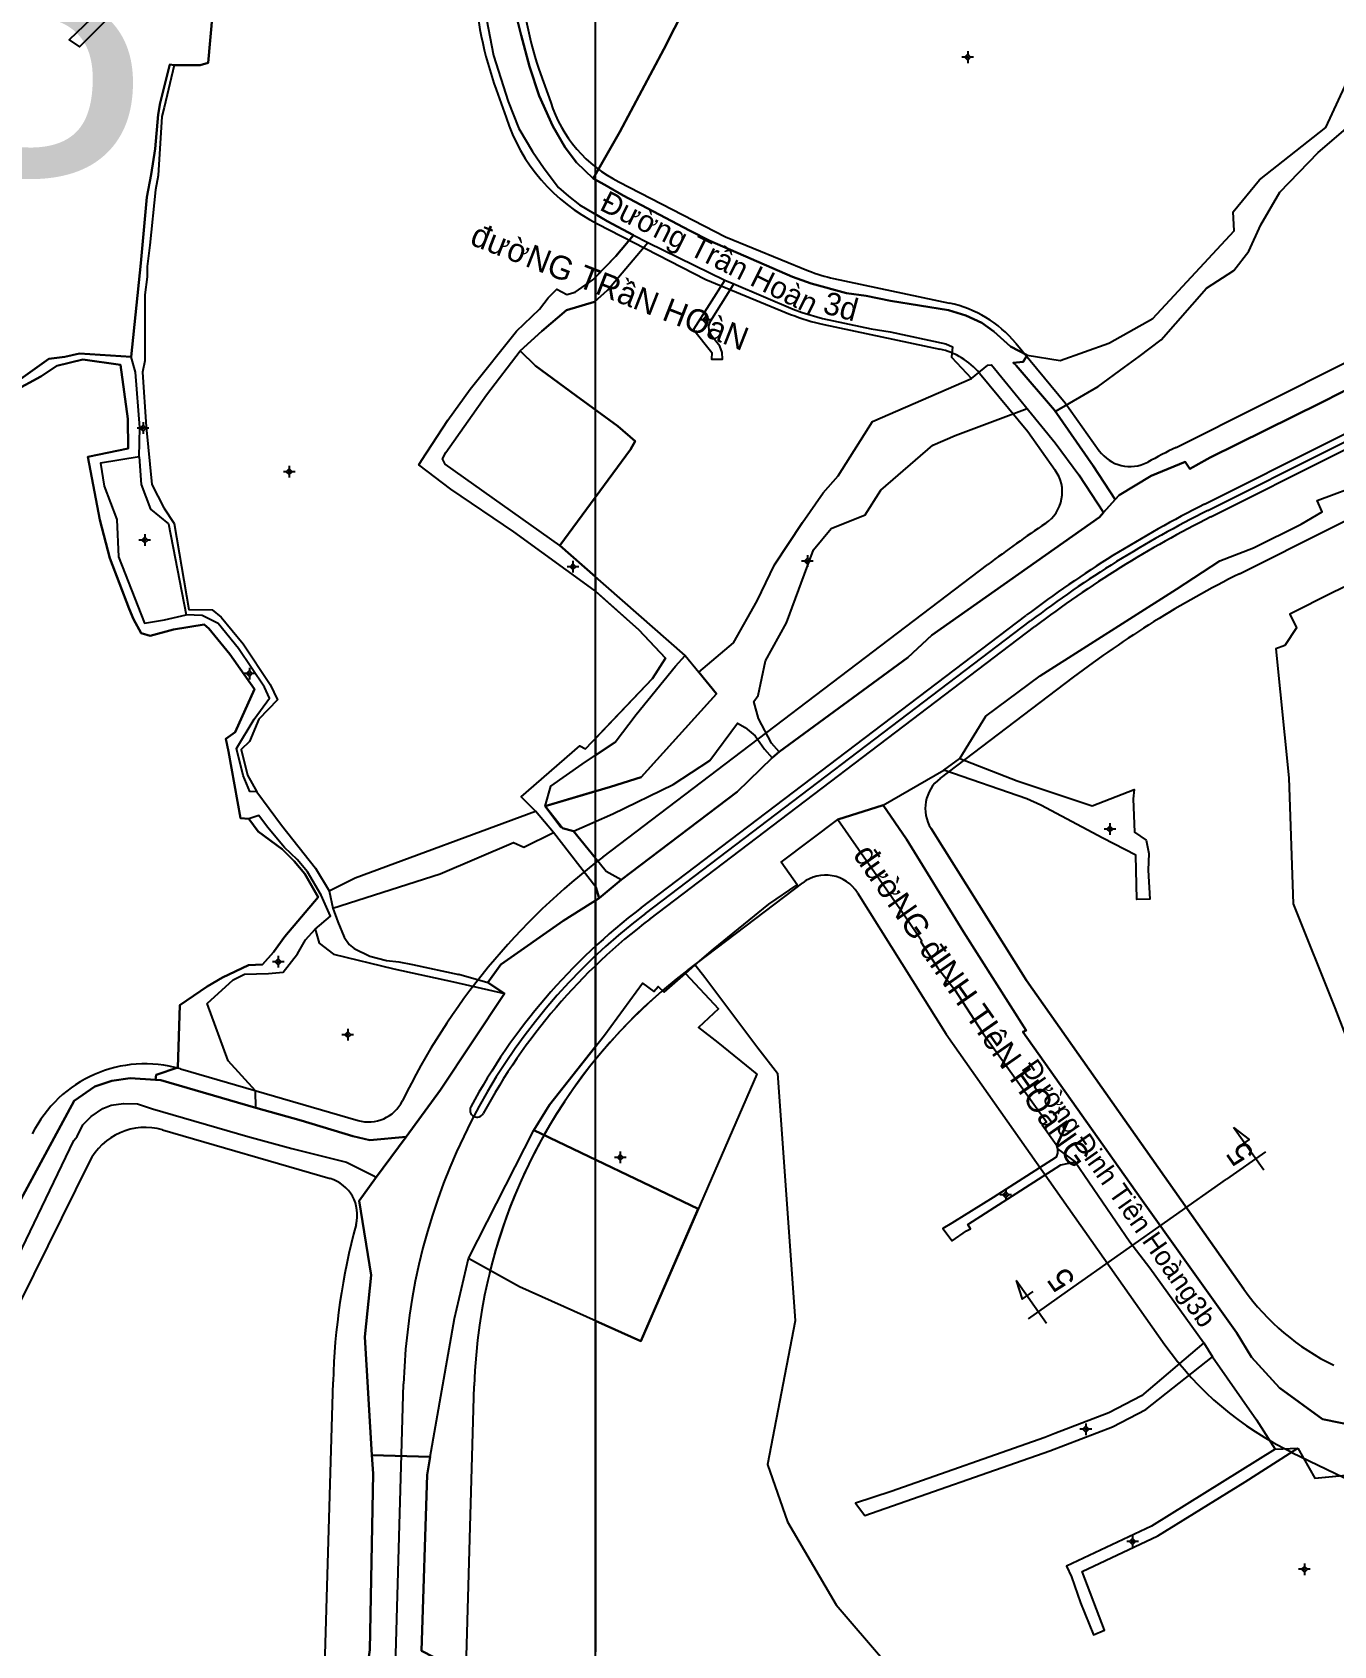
# Model space of a CAD drawing. Extents: x 547408 to 554234, y 1833375 to 1843904.
# Drawn here: x 550880.5 to 551156.7, y 1838549.8 to 1838892.1 of the extents above; entities that cross this region are included whole.
import ezdxf

# ---------------------------------------------------------------- set-up
doc = ezdxf.new("R2010")
doc.units = 0
for name, color, linetype in [('Level 1', 7, 'Continuous'), ('Level 10', 7, 'Continuous'), ('Level 11', 7, 'Continuous'), ('Level 2', 7, 'Continuous'), ('Level 30', 7, 'Continuous'), ('Level 31', 7, 'Continuous'), ('Level 4', 7, 'Continuous'), ('Level 5', 7, 'Continuous'), ('Level 52', 7, 'Continuous'), ('Level 62', 7, 'Continuous')]:
    doc.layers.add(name, color=color, linetype=linetype)

msp = doc.modelspace()

# ---------------------------------------------------------------- linework, layer by layer
at = {"layer": 'Level 1'}
for points in [[(551129.98, 1838790.62), (551317.69, 1838884.68)], [(551010.64, 1838705.15), (551092.38, 1838767.21)], [(551141.89, 1838650.66), (551135.48, 1838659.76)], [(551135.48, 1838659.76), (551138.77, 1838657.21), (551136.45, 1838655.57)], [(551142.22, 1838654.6), (551133.94, 1838648.77)], [(551100.18, 1838624.99), (551133.94, 1838648.77)], [(551095.72, 1838618.14), (551089.31, 1838627.24)], [(551089.31, 1838627.24), (551090.6, 1838623.29), (551092.92, 1838624.92)], [(551091.9, 1838619.16), (551100.18, 1838624.99)], [(550957.24, 1838532.99), (550959.3, 1838605.33)]]:
    msp.add_lwpolyline(points, dxfattribs=at)
for centre, radius, start, end in [((551237.5, 1838576.06), 240, 116.6155, 127.2058), ((551089.25, 1838601.61), 130, 127.2058, 178.3637)]:
    msp.add_arc(centre, radius, start, end, dxfattribs=at)
at = {"layer": 'Level 10'}
for p, q in [((551008.09, 1838849.04), (551011.15, 1838847.54)), ((551011.15, 1838847.54), (551027.51, 1838839.49)), ((551027.51, 1838839.49), (551029.38, 1838838.76)), ((551107.86, 1838790.21), (551110.35, 1838793.01)), ((551061.06, 1838728.11), (551073.93, 1838735.55)), ((551073.93, 1838735.55), (551077.39, 1838737.99)), ((551051.45, 1838725.08), (551061.06, 1838728.11)), ((551000.77, 1838708.39), (551005.47, 1838712.31)), ((551019.1, 1838692.39), (551021.17, 1838694.23)), ((550977.16, 1838690.49), (550980.71, 1838688.14)), ((550953.35, 1838648.96), (550959.8, 1838657.78)), ((551098.07, 1838655.22), (551101.85, 1838652.44)), ((551129.17, 1838614.02), (551130.98, 1838611.08)), ((551144.3, 1838591.47), (551149.13, 1838591.69)), ((550952.57, 1838590.19), (550964.94, 1838589.87))]:
    msp.add_line(p, q, dxfattribs=at)
for points in [[(550919.67, 1838906.23), (550917.84, 1838885.65), (550916.11, 1838885.13), (550910.61, 1838885.1), (550909.65, 1838885.31), (550907.61, 1838877.16), (550907.19, 1838874.65), (550906.53, 1838867.35), (550905.71, 1838861.92), (550904.79, 1838857.16), (550903.51, 1838843.1), (550901.47, 1838823.28), (550890.51, 1838823.95), (550887.41, 1838823.22), (550884.01, 1838822.79), (550876.58, 1838817.53)], [(550908.99, 1838907.99), (550904.06, 1838907.83), (550902.84, 1838905.22), (550897.55, 1838899.43), (550888.3, 1838890.54), (550890.53, 1838889.02), (550905.18, 1838903.89), (550906.89, 1838905.31), (550911.25, 1838905.92), (550919.67, 1838906.23)], [(550910.61, 1838885.1), (550916.11, 1838885.13), (550917.84, 1838885.65), (550919.67, 1838906.23)], [(550897.55, 1838899.43), (550888.3, 1838890.54), (550890.53, 1838889.02), (550905.18, 1838903.89)], [(550976.86, 1838894.91), (550978.39, 1838887.18), (550981.45, 1838877.46), (550983.75, 1838871.71), (550986.63, 1838866.82), (550989.15, 1838863.19), (550992.19, 1838859.16), (550994.28, 1838857.34), (550996.63, 1838855.5), (551002.5, 1838852.04), (551008.09, 1838849.04)], [(550983.44, 1838894.51), (550984.21, 1838891.48), (550985.98, 1838884.83), (550988.03, 1838878.64), (550991, 1838872.22), (550993.6, 1838867.67), (550995.98, 1838864.5), (550999.52, 1838861.07), (551001.99, 1838859.77), (551005.89, 1838857.48), (551019.94, 1838850.08), (551024.32, 1838847.88), (551041.84, 1838840.24), (551045.78, 1838838.78), (551053.29, 1838836.73), (551057.46, 1838836.18), (551062.63, 1838835.16), (551074.92, 1838833.12), (551078.61, 1838832.01), (551082.03, 1838830.47), (551084.56, 1838828.63), (551088.14, 1838825.45), (551091.68, 1838823.6), (551090.81, 1838822.17), (551088.69, 1838821.98), (551089.3, 1838821.38), (551097.43, 1838811.9), (551105.67, 1838800.15), (551110.35, 1838793.01)], [(550901.47, 1838823.28), (550903.51, 1838843.1), (550904.79, 1838857.16), (550905.71, 1838861.92), (550906.53, 1838867.35), (550907.19, 1838874.65), (550907.61, 1838877.16), (550909.65, 1838885.31), (550910.61, 1838885.1)], [(550910.61, 1838885.1), (550908.49, 1838876.16), (550907.95, 1838874.27), (550907.22, 1838861.73), (550906.65, 1838858.71), (550905.44, 1838846.95), (550904.87, 1838842.45), (550904.84, 1838840.19), (550904.34, 1838836.43), (550904.37, 1838822.41), (550903.9, 1838820.01), (550904.65, 1838808.4), (550905.86, 1838796.18), (550908.41, 1838791.21), (550910.61, 1838787.9), (550913.71, 1838769.62), (550918.65, 1838769.57), (550920.56, 1838767.98), (550925.27, 1838762.32), (550930.95, 1838753.74), (550932.51, 1838750.5), (550928.59, 1838746.34), (550926.57, 1838741.65), (550924.84, 1838739.91), (550926.14, 1838734.51), (550928.11, 1838730.97)], [(551000.77, 1838708.39), (551000.09, 1838710.74), (550991.13, 1838722.34), (550987.32, 1838726.86), (550984.26, 1838729.92), (550996.68, 1838740.72), (550997.89, 1838740.08), (551012.1, 1838754.97), (551014.91, 1838759.31), (551009.2, 1838765.34), (550999.72, 1838773.75), (550982.67, 1838786.15), (550969.31, 1838795.2), (550962.55, 1838800.33), (550963.12, 1838801.26), (550968.65, 1838809.81), (550973.41, 1838816.42), (550983.25, 1838828.66), (550988.16, 1838833.33), (550989.96, 1838835.79), (550991.79, 1838837.58), (550993.92, 1838836.51), (550995.71, 1838836.97), (550999.46, 1838839.62), (551004.37, 1838844.6), (551008.09, 1838849.04)], [(551005.47, 1838712.31), (551002.32, 1838714.06), (550995.32, 1838722.61), (550993.01, 1838723.22), (550989.32, 1838727.9), (550990.51, 1838732.17), (550997.17, 1838736.85), (551004.22, 1838741.48), (551008.65, 1838747.37), (551016.99, 1838757.6), (551019.03, 1838759.87), (550992.43, 1838783.25), (550968.12, 1838800.45), (550967.53, 1838801.59), (550968.24, 1838802.92), (550976.89, 1838815.16), (550984.05, 1838824.51), (550988.63, 1838828.71), (550993.85, 1838833.15), (550999.82, 1838834.95), (551002.6, 1838837.38), (551011.15, 1838847.54)], [(551110.35, 1838793.01), (551111.17, 1838793.93), (551117.98, 1838798.03), (551125.17, 1838800.99), (551126.17, 1838799.48), (551130.49, 1838801.92), (551153.98, 1838813.52), (551158.45, 1838815.77), (551190.66, 1838834.67), (551196.99, 1838837.84), (551202.44, 1838840.47), (551209.37, 1838844.03)], [(551027.51, 1838839.49), (551020.79, 1838829.05), (551024.75, 1838824.16), (551024.66, 1838822.76), (551026.98, 1838822.76), (551026.88, 1838824.2), (551026.39, 1838825.51), (551024.71, 1838827.61), (551024.18, 1838828.77), (551024.08, 1838829.85), (551024.4, 1838830.81), (551028.93, 1838838.01), (551029.38, 1838838.76)], [(551029.38, 1838838.76), (551041.95, 1838833.33), (551043.92, 1838832.64), (551048.19, 1838831.4), (551058.55, 1838829.16), (551062.59, 1838828.53), (551074.36, 1838825.99), (551075.81, 1838825.39), (551075.62, 1838823.15), (551079.83, 1838818.64), (551083.32, 1838821.5), (551084.07, 1838821.57), (551097.62, 1838804.97), (551102.64, 1838798.21), (551107.86, 1838790.21)], [(551077.39, 1838737.99), (551082.88, 1838747), (551094.38, 1838755.53), (551123.35, 1838773.94), (551132.56, 1838779.95), (551139.71, 1838782.74), (551149.79, 1838787.74), (551154.27, 1838790.36), (551153.2, 1838792.8), (551173.73, 1838800.41), (551180.45, 1838784.64), (551194.03, 1838791.45), (551186.41, 1838806.53), (551202.4, 1838814.38), (551213.61, 1838819.81), (551225.04, 1838825.62)], [(550876.53, 1838815.94), (550882.29, 1838819.09), (550885.69, 1838821.32), (550891.17, 1838822.7), (550899.17, 1838821.57), (550900.74, 1838810.07), (550900.81, 1838803.82), (550892.29, 1838802.01), (550894.83, 1838788.64), (550896.95, 1838780.53), (550901.05, 1838769.75), (550901.99, 1838767.59), (550903.59, 1838764.64), (550905.53, 1838764.06), (550910.45, 1838765.4), (550916.98, 1838766.48), (550917.97, 1838765.64), (550922.37, 1838760.18), (550927.63, 1838752.71), (550923.57, 1838743.61), (550921.59, 1838742.17)], [(550926.41, 1838725.21), (550924.7, 1838725.35), (550922.14, 1838739.49), (550921.59, 1838742.17), (550923.57, 1838743.61), (550927.63, 1838752.71), (550922.37, 1838760.18), (550917.97, 1838765.64), (550916.98, 1838766.48), (550910.45, 1838765.4), (550905.53, 1838764.06), (550903.59, 1838764.64), (550901.99, 1838767.59), (550901.05, 1838769.75), (550896.95, 1838780.53), (550894.83, 1838788.64), (550892.29, 1838802.01), (550900.81, 1838803.82), (550900.74, 1838810.07), (550899.17, 1838821.57), (550891.17, 1838822.7), (550885.69, 1838821.32), (550882.29, 1838819.09), (550876.53, 1838815.94)], [(550876.58, 1838817.53), (550884.01, 1838822.79), (550887.41, 1838823.22), (550890.51, 1838823.95), (550901.47, 1838823.28)], [(550903.13, 1838802), (550903.29, 1838808.22), (550902.39, 1838820.03), (550901.47, 1838823.28)], [(550903.13, 1838802), (550894.96, 1838800.71), (550895.75, 1838795.78), (550898.42, 1838788.75), (550898.79, 1838780.81), (550904.32, 1838766.76), (550908.51, 1838767.45), (550913.14, 1838768.52)], [(550903.13, 1838802), (550903.56, 1838796.14), (550905.55, 1838790.91), (550909.39, 1838787.84), (550913.14, 1838768.52)], [(551005.47, 1838712.31), (551030.11, 1838730.92), (551037.51, 1838738.16), (551039, 1838739.41), (551066.3, 1838759.43), (551071.38, 1838764.18), (551106.97, 1838789.21), (551107.86, 1838790.21)], [(550928.11, 1838730.97), (550926.63, 1838730.99), (550925.23, 1838734.39), (550923.81, 1838740.18), (550927.57, 1838746.34), (550930.8, 1838750.81), (550929.75, 1838753.19), (550924.24, 1838761.35), (550919.93, 1838766.68), (550916.56, 1838768.39), (550913.14, 1838768.52)], [(550921.59, 1838742.17), (550922.14, 1838739.49), (550924.7, 1838725.35), (550926.41, 1838725.21), (550928.45, 1838722.56), (550933.48, 1838718.81), (550936.07, 1838716.23), (550938.29, 1838713.54), (550941.17, 1838708.6), (550934.09, 1838700.28), (550931.7, 1838696.95), (550929.36, 1838694.28), (550926.38, 1838694.16), (550920.82, 1838691.59), (550917.59, 1838689.68), (550911.76, 1838685.72), (550911.38, 1838672.45), (550906.78, 1838670.92), (550906.66, 1838669.83), (550901.26, 1838670.18), (550897.33, 1838669.64), (550893.76, 1838668.42), (550889.38, 1838665.38), (550873.79, 1838636.62)], [(551077.39, 1838737.99), (551089.55, 1838733.27), (551105.44, 1838727.98), (551114.38, 1838731.46), (551114.18, 1838729.49), (551114.45, 1838722.39), (551116.89, 1838720.67), (551117.45, 1838717.87), (551117.32, 1838714.34), (551117.72, 1838708.17), (551114.94, 1838708.13), (551114.72, 1838717.51), (551107.68, 1838721.1), (551094.58, 1838728.09), (551091.6, 1838729.47), (551073.93, 1838735.55)], [(550928.11, 1838730.97), (550933.35, 1838723.89), (550940.56, 1838714.73), (550943.47, 1838709.92), (550944.3, 1838706.24), (550945.35, 1838703.35), (550946.7, 1838700.13), (550947.77, 1838698.53), (550948.8, 1838697.69), (550952.11, 1838696.07), (550955.65, 1838695.14), (550958.29, 1838694.86), (550961.21, 1838694.29), (550970.99, 1838692.21), (550970.99, 1838692.25), (550977.16, 1838690.49)], [(550906.66, 1838669.83), (550906.78, 1838670.92), (550911.38, 1838672.45), (550911.76, 1838685.72), (550917.59, 1838689.68), (550920.82, 1838691.59), (550926.38, 1838694.16), (550929.36, 1838694.28), (550931.7, 1838696.95), (550934.09, 1838700.28), (550941.17, 1838708.6), (550938.29, 1838713.54), (550936.07, 1838716.23), (550933.48, 1838718.81), (550928.45, 1838722.56), (550926.41, 1838725.21)], [(550940.5, 1838701.8), (550943.74, 1838704.56), (550941.76, 1838709.01), (550938.88, 1838713.95), (550936.73, 1838716.62), (550933.98, 1838719.17), (550930.37, 1838723.45), (550928.56, 1838725.9), (550926.41, 1838725.21)], [(551021.17, 1838694.23), (551025.05, 1838697.55), (551036.79, 1838707.11), (551042.85, 1838711.23), (551039.46, 1838716), (551045.75, 1838720.8), (551051.45, 1838725.08)], [(551051.45, 1838725.08), (551064.59, 1838706.22), (551069.29, 1838699.34), (551069.06, 1838699.11), (551072.59, 1838693.65), (551076.3, 1838688.91), (551079.58, 1838683.9), (551082.29, 1838679.67), (551095.77, 1838660.94), (551094.84, 1838660.29), (551097.81, 1838656.14), (551098.07, 1838655.22)], [(551061.06, 1838728.11), (551066.05, 1838720.89), (551078.12, 1838701.22), (551091.42, 1838680.34), (551090.72, 1838680.03), (551115.75, 1838644.65), (551125.12, 1838631.59), (551136.05, 1838616.2), (551139.27, 1838610.99), (551145.23, 1838604.49), (551154.31, 1838597.85), (551161.65, 1838596.34), (551177.58, 1838595.25)], [(550977.16, 1838690.49), (550979.93, 1838694.3), (550993.15, 1838703.56), (551000.77, 1838708.39)], [(550927.9, 1838663.91), (550927.83, 1838667.52), (550922.04, 1838673.87), (550917.57, 1838686.01), (550923.08, 1838691.08), (550925.54, 1838692.27), (550930.61, 1838692.41), (550933.7, 1838692.68), (550936.76, 1838696.56), (550938.5, 1838699.56), (550940.5, 1838701.8)], [(550940.5, 1838701.8), (550941.39, 1838698.85), (550944.42, 1838696.49), (550957.24, 1838693.4), (550969.88, 1838690.63), (550980.71, 1838688.14)], [(551021.17, 1838694.23), (551023.22, 1838691.65), (551034.49, 1838676.66), (551038.68, 1838671.26), (551042.38, 1838618.73), (551036.55, 1838588.24), (551040.76, 1838576.09), (551051.11, 1838558.48), (551061.35, 1838546.48)], [(551019.1, 1838692.39), (551026.11, 1838684.89), (551021.87, 1838680.98), (551026.01, 1838677.74), (551034.25, 1838671.03), (551009.65, 1838614.39), (550983.89, 1838625.95), (550973.03, 1838631.96)], [(550973.03, 1838631.96), (550986.96, 1838659.17), (550990.27, 1838664.55), (551001.93, 1838679.33), (551010.01, 1838690.38), (551012.37, 1838688.58), (551013.31, 1838689.65), (551014.63, 1838688.45), (551019.1, 1838692.39)], [(550959.8, 1838657.78), (550967.09, 1838667.75), (550980.71, 1838688.14)], [(550873.79, 1838636.62), (550889.38, 1838665.38), (550893.76, 1838668.42), (550897.33, 1838669.64), (550901.26, 1838670.18), (550906.66, 1838669.83)], [(550906.66, 1838669.83), (550907.73, 1838669.76), (550927.9, 1838663.91)], [(550874.11, 1838625.25), (550889.27, 1838656.95), (550890.01, 1838657.83), (550891.19, 1838660.29), (550893, 1838662.07), (550895.43, 1838663.77), (550897.21, 1838664.44), (550899.82, 1838664.84), (550902.83, 1838664.72), (550906, 1838663.66), (550926.22, 1838657.85), (550935.56, 1838655.25), (550947.16, 1838652.39), (550953.08, 1838649.42), (550953.35, 1838648.96)], [(550927.9, 1838663.91), (550937.58, 1838661.21), (550948.49, 1838657.91), (550952.09, 1838657.04), (550959.8, 1838657.78)], [(551098.07, 1838655.22), (551098.1, 1838654.28), (551097.78, 1838653.43), (551084.42, 1838644.9), (551075.65, 1838639.41), (551073.75, 1838638.33), (551075.75, 1838635.71), (551078.79, 1838637.77), (551079.6, 1838638.24), (551079.05, 1838639.15), (551098.8, 1838651.82), (551101.85, 1838652.44)], [(551101.85, 1838652.44), (551113.47, 1838635.46), (551117.7, 1838629.95), (551129.17, 1838614.02)], [(550952.57, 1838590.19), (550951.06, 1838615.33), (550952.4, 1838628.41), (550949.87, 1838644.19), (550953.35, 1838648.96)], [(550964.94, 1838589.87), (550970.1, 1838619.22), (550973.03, 1838631.96)], [(551129.17, 1838614.02), (551115.89, 1838602.76), (551108.97, 1838599.19), (551097.55, 1838594.81), (551095.37, 1838593.92), (551062.76, 1838582.47), (551055.24, 1838580), (551057.17, 1838577.37), (551096.44, 1838591.15), (551109.79, 1838596.24), (551116.86, 1838599.86), (551130.98, 1838611.08)], [(551130.98, 1838611.08), (551140.32, 1838597.7), (551144.3, 1838591.47)], [(551144.3, 1838591.47), (551118.03, 1838575.15), (551100.01, 1838566.62), (551101.03, 1838564.42), (551102.97, 1838558.86), (551105.75, 1838552.09), (551108.06, 1838553.04), (551103.3, 1838565.49), (551119.4, 1838573.07), (551137.91, 1838584.56), (551149.13, 1838591.69)], [(551149.13, 1838591.69), (551152.69, 1838585.35), (551175.09, 1838587.44), (551178.14, 1838586.34), (551180.45, 1838584.87), (551183.66, 1838581.5), (551195.24, 1838567.64), (551198.07, 1838564.32), (551203.55, 1838557.76), (551210.31, 1838547.8), (551214.32, 1838542.23), (551214.84, 1838542.74), (551219.86, 1838536.4), (551221.72, 1838537.79), (551231.3, 1838526.54), (551239.79, 1838516.4), (551243.02, 1838511.58)], [(550876.59, 1838412.74), (550890.47, 1838424.54), (550906.4, 1838443.56), (550931.31, 1838477.52), (550931.74, 1838479.43), (550945.37, 1838506.08), (550950.14, 1838534.81), (550952.1, 1838548.93), (550952.8, 1838586.3), (550952.57, 1838590.19)], [(550964.94, 1838589.87), (550964.26, 1838586.01), (550963.11, 1838548.72), (550968.49, 1838545.91), (550964.3, 1838522.93), (550963.11, 1838505.86), (550946.08, 1838461.99), (550928.45, 1838440.34), (550919.75, 1838430.16), (550900.4, 1838405.21), (550886.19, 1838394.83)]]:
    msp.add_lwpolyline(points, dxfattribs=at)
at = {"layer": 'Level 11'}
for p, q in [((551078.41, 1838886.82), (551077.78, 1838886.82)), ((551079.03, 1838887.45), (551078.41, 1838886.82)), ((551078.41, 1838886.82), (551079.03, 1838886.19)), ((551079.03, 1838888.07), (551079.03, 1838887.45)), ((551079.65, 1838886.82), (551079.03, 1838887.45)), ((551079.03, 1838886.19), (551079.65, 1838886.82)), ((551079.03, 1838886.19), (551079.03, 1838885.57)), ((551080.28, 1838886.82), (551079.65, 1838886.82)), ((551022.73, 1838831.12), (551022.11, 1838831.12)), ((551023.36, 1838831.75), (551022.73, 1838831.12)), ((551022.73, 1838831.12), (551023.36, 1838830.49)), ((551023.36, 1838832.37), (551023.36, 1838831.75)), ((551023.99, 1838831.12), (551023.36, 1838831.75)), ((551023.36, 1838830.49), (551023.99, 1838831.12)), ((551024.61, 1838831.12), (551023.99, 1838831.12)), ((551023.36, 1838830.49), (551023.36, 1838829.87)), ((550903.35, 1838808.14), (550902.73, 1838808.14)), ((550903.98, 1838808.77), (550903.35, 1838808.14)), ((550903.35, 1838808.14), (550903.98, 1838807.51)), ((550903.98, 1838809.39), (550903.98, 1838808.77)), ((550904.61, 1838808.14), (550903.98, 1838808.77)), ((550903.98, 1838807.51), (550904.61, 1838808.14)), ((550903.98, 1838807.51), (550903.98, 1838806.89)), ((550905.23, 1838808.14), (550904.61, 1838808.14)), ((550935.02, 1838800.13), (550935.02, 1838799.51)), ((550934.39, 1838798.88), (550933.77, 1838798.88)), ((550935.02, 1838799.51), (550934.39, 1838798.88)), ((550934.39, 1838798.88), (550935.02, 1838798.25)), ((550935.65, 1838798.88), (550935.02, 1838799.51)), ((550935.02, 1838798.25), (550935.65, 1838798.88)), ((550935.02, 1838798.25), (550935.02, 1838797.63)), ((550936.27, 1838798.88), (550935.65, 1838798.88)), ((550903.71, 1838784.38), (550903.09, 1838784.38)), ((550904.34, 1838785.01), (550903.71, 1838784.38)), ((550903.71, 1838784.38), (550904.34, 1838783.75)), ((550904.34, 1838785.63), (550904.34, 1838785.01)), ((550904.97, 1838784.38), (550904.34, 1838785.01)), ((550904.34, 1838783.75), (550904.97, 1838784.38)), ((550904.34, 1838783.75), (550904.34, 1838783.13)), ((550905.59, 1838784.38), (550904.97, 1838784.38)), ((550995.24, 1838779.97), (550995.24, 1838779.35)), ((551044.37, 1838779.92), (551043.74, 1838779.92)), ((551044.99, 1838780.55), (551044.37, 1838779.92)), ((551044.37, 1838779.92), (551044.99, 1838779.29)), ((551044.99, 1838781.17), (551044.99, 1838780.55)), ((551045.61, 1838779.92), (551044.99, 1838780.55)), ((551044.99, 1838779.29), (551045.61, 1838779.92)), ((551046.24, 1838779.92), (551045.61, 1838779.92)), ((550994.61, 1838778.72), (550993.99, 1838778.72)), ((550995.24, 1838779.35), (550994.61, 1838778.72)), ((550994.61, 1838778.72), (550995.24, 1838778.09)), ((550995.87, 1838778.72), (550995.24, 1838779.35)), ((550995.24, 1838778.09), (550995.87, 1838778.72)), ((550995.24, 1838778.09), (550995.24, 1838777.47)), ((550996.49, 1838778.72), (550995.87, 1838778.72)), ((551044.99, 1838779.29), (551044.99, 1838778.67)), ((550925.93, 1838756.04), (550925.3, 1838756.04)), ((550926.55, 1838756.67), (550925.93, 1838756.04)), ((550925.93, 1838756.04), (550926.55, 1838755.41)), ((550926.55, 1838757.29), (550926.55, 1838756.67)), ((550927.18, 1838756.04), (550926.55, 1838756.67)), ((550926.55, 1838755.41), (550927.18, 1838756.04)), ((550927.8, 1838756.04), (550927.18, 1838756.04)), ((550926.55, 1838755.41), (550926.55, 1838754.79)), ((551108.59, 1838723.06), (551107.97, 1838723.06)), ((551109.22, 1838723.69), (551108.59, 1838723.06)), ((551108.59, 1838723.06), (551109.22, 1838722.43)), ((551109.22, 1838724.31), (551109.22, 1838723.69)), ((551109.85, 1838723.06), (551109.22, 1838723.69)), ((551109.22, 1838722.43), (551109.85, 1838723.06)), ((551109.22, 1838722.43), (551109.22, 1838721.81)), ((551110.47, 1838723.06), (551109.85, 1838723.06)), ((550932.06, 1838694.9), (550931.43, 1838694.9)), ((550932.68, 1838695.53), (550932.06, 1838694.9)), ((550932.06, 1838694.9), (550932.68, 1838694.27)), ((550932.68, 1838696.15), (550932.68, 1838695.53)), ((550933.31, 1838694.9), (550932.68, 1838695.53)), ((550932.68, 1838694.27), (550933.31, 1838694.9)), ((550932.68, 1838694.27), (550932.68, 1838693.65)), ((550933.93, 1838694.9), (550933.31, 1838694.9)), ((550947.44, 1838680.67), (550947.44, 1838680.05)), ((550946.81, 1838679.42), (550946.19, 1838679.42)), ((550947.44, 1838680.05), (550946.81, 1838679.42)), ((550946.81, 1838679.42), (550947.44, 1838678.79)), ((550948.06, 1838679.42), (550947.44, 1838680.05)), ((550947.44, 1838678.79), (550948.06, 1838679.42)), ((550947.44, 1838678.79), (550947.44, 1838678.17)), ((550948.69, 1838679.42), (550948.06, 1838679.42)), ((551004.67, 1838653.39), (551004.04, 1838653.39)), ((551005.29, 1838654.01), (551004.67, 1838653.39)), ((551004.67, 1838653.39), (551005.29, 1838652.77)), ((551005.29, 1838654.64), (551005.29, 1838654.01)), ((551005.91, 1838653.39), (551005.29, 1838654.01)), ((551005.29, 1838652.77), (551005.91, 1838653.39)), ((551006.54, 1838653.39), (551005.91, 1838653.39)), ((551005.29, 1838652.77), (551005.29, 1838652.14)), ((551087.1, 1838646.09), (551086.47, 1838645.46)), ((551087.1, 1838646.71), (551087.1, 1838646.09)), ((551087.73, 1838645.46), (551087.1, 1838646.09)), ((551086.47, 1838645.46), (551085.85, 1838645.46)), ((551086.47, 1838645.46), (551087.1, 1838644.83)), ((551087.1, 1838644.83), (551087.73, 1838645.46)), ((551087.1, 1838644.83), (551087.1, 1838644.21)), ((551088.35, 1838645.46), (551087.73, 1838645.46)), ((551103.49, 1838595.7), (551102.86, 1838595.7)), ((551104.11, 1838596.33), (551103.49, 1838595.7)), ((551103.49, 1838595.7), (551104.11, 1838595.07)), ((551104.11, 1838596.95), (551104.11, 1838596.33)), ((551104.73, 1838595.7), (551104.11, 1838596.33)), ((551104.11, 1838595.07), (551104.73, 1838595.7)), ((551104.11, 1838595.07), (551104.11, 1838594.45)), ((551105.36, 1838595.7), (551104.73, 1838595.7)), ((551113.39, 1838571.89), (551112.77, 1838571.89)), ((551114.02, 1838572.51), (551113.39, 1838571.89)), ((551113.39, 1838571.89), (551114.02, 1838571.27)), ((551114.02, 1838573.14), (551114.02, 1838572.51)), ((551114.65, 1838571.89), (551114.02, 1838572.51)), ((551114.02, 1838571.27), (551114.65, 1838571.89)), ((551114.02, 1838571.27), (551114.02, 1838570.64)), ((551115.27, 1838571.89), (551114.65, 1838571.89)), ((551149.87, 1838565.99), (551149.25, 1838565.99)), ((551150.5, 1838566.61), (551149.87, 1838565.99)), ((551149.87, 1838565.99), (551150.5, 1838565.37)), ((551150.5, 1838567.24), (551150.5, 1838566.61)), ((551151.13, 1838565.99), (551150.5, 1838566.61)), ((551150.5, 1838565.37), (551151.13, 1838565.99)), ((551150.5, 1838565.37), (551150.5, 1838564.74)), ((551151.75, 1838565.99), (551151.13, 1838565.99))]:
    msp.add_line(p, q, dxfattribs=at)
for centre in [(551079.03, 1838886.82), (551023.36, 1838831.12), (550903.98, 1838808.14), (550935.02, 1838798.88), (550904.34, 1838784.38), (551044.99, 1838779.92), (550995.24, 1838778.72), (550926.55, 1838756.04), (551109.22, 1838723.06), (550932.68, 1838694.9), (550947.44, 1838679.42), (551005.29, 1838653.39), (551087.1, 1838645.46), (551104.11, 1838595.7), (551114.02, 1838571.89), (551150.5, 1838565.99)]:
    msp.add_circle(centre, 0.15, dxfattribs=at)
at = {"layer": 'Level 2'}
for p, q in [((550993.6, 1838867.67), (550991, 1838872.22)), ((550995.98, 1838864.5), (550993.6, 1838867.67)), ((551024.32, 1838847.88), (551019.94, 1838850.08)), ((551091.68, 1838823.6), (551088.14, 1838825.45)), ((551107.86, 1838790.21), (551110.35, 1838793.01)), ((551061.06, 1838728.11), (551051.45, 1838725.08)), ((551051.45, 1838725.08), (551064.59, 1838706.22)), ((551091.42, 1838680.34), (551078.12, 1838701.22)), ((551090.72, 1838680.03), (551091.42, 1838680.34)), ((551115.75, 1838644.65), (551090.72, 1838680.03)), ((550897.33, 1838669.64), (550893.76, 1838668.42)), ((550959.8, 1838657.78), (550952.09, 1838657.04)), ((550953.35, 1838648.96), (550959.8, 1838657.78)), ((551097.81, 1838656.14), (551098.07, 1838655.22)), ((551098.07, 1838655.22), (551101.85, 1838652.44)), ((551101.85, 1838652.44), (551113.47, 1838635.46)), ((551125.12, 1838631.59), (551115.75, 1838644.65)), ((551136.05, 1838616.2), (551125.12, 1838631.59)), ((551129.17, 1838614.02), (551130.98, 1838611.08)), ((551130.98, 1838611.08), (551140.32, 1838597.7)), ((551149.13, 1838591.69), (551152.69, 1838585.35)), ((550964.94, 1838589.87), (550952.57, 1838590.19)), ((551152.69, 1838585.35), (551175.09, 1838587.44))]:
    msp.add_line(p, q, dxfattribs=at)
for points in [[(550976.86, 1838894.91), (550978.39, 1838887.18), (550981.45, 1838877.46), (550983.75, 1838871.71), (550986.63, 1838866.82), (550989.15, 1838863.19), (550992.19, 1838859.16), (550994.28, 1838857.34), (550996.63, 1838855.5), (551002.5, 1838852.04), (551008.09, 1838849.04), (551011.15, 1838847.54), (551027.51, 1838839.49), (551029.38, 1838838.76), (551041.95, 1838833.33), (551043.92, 1838832.64), (551048.19, 1838831.4), (551058.55, 1838829.16), (551062.59, 1838828.53), (551074.36, 1838825.99), (551075.81, 1838825.39), (551075.62, 1838823.15), (551079.83, 1838818.64), (551083.32, 1838821.5), (551084.07, 1838821.57), (551097.62, 1838804.97), (551102.64, 1838798.21), (551107.86, 1838790.21)], [(550985.98, 1838884.83), (550984.21, 1838891.48), (550983.44, 1838894.51)], [(550991, 1838872.22), (550988.03, 1838878.64), (550985.98, 1838884.83)], [(551019.94, 1838850.08), (551005.89, 1838857.48), (551001.99, 1838859.77), (550999.52, 1838861.07), (550995.98, 1838864.5)], [(551045.78, 1838838.78), (551041.84, 1838840.24), (551024.32, 1838847.88)], [(551057.46, 1838836.18), (551053.29, 1838836.73), (551045.78, 1838838.78)], [(551074.92, 1838833.12), (551062.63, 1838835.16), (551057.46, 1838836.18)], [(551082.03, 1838830.47), (551078.61, 1838832.01), (551074.92, 1838833.12)], [(551088.14, 1838825.45), (551084.56, 1838828.63), (551082.03, 1838830.47)], [(551110.35, 1838793.01), (551105.67, 1838800.15), (551097.43, 1838811.9), (551089.3, 1838821.38), (551088.69, 1838821.98), (551090.81, 1838822.17), (551091.68, 1838823.6)], [(551158.45, 1838815.77), (551153.98, 1838813.52), (551130.49, 1838801.92), (551126.3, 1838799.56), (551126.17, 1838799.48), (551125.17, 1838800.99), (551117.98, 1838798.03), (551111.17, 1838793.93), (551110.35, 1838793.01), (551107.86, 1838790.21), (551106.97, 1838789.21), (551071.38, 1838764.18), (551066.3, 1838759.43), (551039, 1838739.41), (551037.51, 1838738.16), (551030.11, 1838730.92), (551005.47, 1838712.31), (551000.77, 1838708.39), (550993.15, 1838703.56), (550979.93, 1838694.3), (550977.16, 1838690.49), (550980.71, 1838688.14), (550967.09, 1838667.75), (550959.8, 1838657.78), (550953.35, 1838648.96), (550949.87, 1838644.19), (550952.4, 1838628.41), (550951.06, 1838615.33), (550952.57, 1838590.19), (550964.94, 1838589.87), (550970.1, 1838619.22), (550973.03, 1838631.96), (550986.96, 1838659.17), (550990.27, 1838664.55), (551001.93, 1838679.33), (551010.01, 1838690.38), (551012.37, 1838688.58), (551013.31, 1838689.65), (551014.63, 1838688.45), (551019.1, 1838692.39), (551021.17, 1838694.23), (551025.05, 1838697.55), (551036.79, 1838707.11), (551042.85, 1838711.23), (551039.46, 1838716), (551045.75, 1838720.8), (551051.45, 1838725.08), (551061.06, 1838728.11), (551073.93, 1838735.55), (551077.39, 1838737.99), (551082.88, 1838747), (551094.38, 1838755.53), (551123.35, 1838773.94), (551132.56, 1838779.95), (551139.71, 1838782.74), (551149.79, 1838787.74), (551154.27, 1838790.36), (551153.2, 1838792.8), (551173.73, 1838800.41)], [(551078.12, 1838701.22), (551066.05, 1838720.89), (551061.06, 1838728.11)], [(551064.59, 1838706.22), (551069.29, 1838699.34), (551069.06, 1838699.11)], [(551069.06, 1838699.11), (551072.59, 1838693.65), (551076.3, 1838688.91), (551079.58, 1838683.9), (551082.29, 1838679.67), (551095.77, 1838660.94)], [(550906.66, 1838669.83), (550901.26, 1838670.18), (550897.33, 1838669.64)], [(550893.76, 1838668.42), (550889.38, 1838665.38), (550873.79, 1838636.62), (550869.15, 1838626.9)], [(550927.9, 1838663.91), (550907.73, 1838669.76), (550906.66, 1838669.83)], [(550874.11, 1838625.25), (550889.27, 1838656.95), (550890.01, 1838657.83), (550891.19, 1838660.29), (550893, 1838662.07), (550895.43, 1838663.77), (550897.21, 1838664.44), (550899.82, 1838664.84), (550902.83, 1838664.72), (550906, 1838663.66), (550926.22, 1838657.85), (550935.56, 1838655.25), (550947.16, 1838652.39), (550953.08, 1838649.42), (550953.35, 1838648.96)], [(550952.09, 1838657.04), (550948.49, 1838657.91), (550937.58, 1838661.21), (550927.9, 1838663.91)], [(551095.77, 1838660.94), (551094.84, 1838660.29), (551097.81, 1838656.14)], [(551113.47, 1838635.46), (551117.7, 1838629.95), (551129.17, 1838614.02)], [(551177.58, 1838595.25), (551161.65, 1838596.34), (551154.31, 1838597.85), (551145.23, 1838604.49), (551139.27, 1838610.99), (551136.05, 1838616.2)], [(551140.32, 1838597.7), (551144.3, 1838591.47), (551149.13, 1838591.69)], [(550871.99, 1838386.25), (550883.97, 1838393.01), (550886.19, 1838394.83), (550900.4, 1838405.21), (550919.75, 1838430.16), (550928.45, 1838440.34), (550946.08, 1838461.99), (550963.11, 1838505.86), (550964.3, 1838522.93), (550968.49, 1838545.91), (550963.11, 1838548.72), (550964.26, 1838586.01), (550964.94, 1838589.87)], [(550952.57, 1838590.19), (550952.8, 1838586.3), (550952.1, 1838548.93), (550950.14, 1838534.81), (550945.37, 1838506.08), (550931.74, 1838479.43), (550931.31, 1838477.52), (550906.4, 1838443.56), (550890.47, 1838424.54), (550876.59, 1838412.74)]]:
    msp.add_lwpolyline(points, dxfattribs=at)
at = {"layer": 'Level 30'}
for points in [[(551129.31, 1838791.97), (551317.01, 1838886.02)], [(550988.35, 1838883.3), (550990.51, 1838877.22)], [(551130.65, 1838789.28), (551318.36, 1838883.34)], [(550978.93, 1838879.96), (550981.04, 1838874.01)], [(551004.98, 1838860.4), (551027.62, 1838848.73)], [(551000.46, 1838851.48), (551023.42, 1838839.64)], [(551027.62, 1838848.73), (551045.23, 1838841.51)], [(551023.42, 1838839.64), (551041.44, 1838832.26)], [(551050.56, 1838839.87), (551075.15, 1838834.66)], [(551123.26, 1838804.04), (551196.42, 1838840.69)], [(551048.49, 1838830.09), (551073.08, 1838824.88)], [(551089.21, 1838826.16), (551099.7, 1838813.5)], [(551081.52, 1838819.78), (551091.77, 1838807.4)], [(551136.7, 1838777.21), (551214.69, 1838816.29)], [(551099.7, 1838813.5), (551106.94, 1838803.33)], [(551091.77, 1838807.4), (551097.62, 1838799.18)], [(551175.25, 1838796.53), (551180.45, 1838784.64), (551156.51, 1838773.23), (551147.38, 1838768.68), (551148.83, 1838765.78), (551146.34, 1838761.99), (551144.4, 1838761.28), (551147.17, 1838733.92), (551148.09, 1838707.2), (551156.98, 1838685.09), (551166.36, 1838660.74), (551176.93, 1838631.44), (551181.43, 1838630.03), (551203.86, 1838638.87), (551224.87, 1838647.41), (551240.46, 1838652.3), (551253.16, 1838660.39), (551258.7, 1838662.9), (551282.93, 1838673.77)], [(551001.57, 1838717.1), (551083.31, 1838779.16)], [(551009.74, 1838706.35), (551091.47, 1838768.4)], [(551011.55, 1838703.96), (551093.29, 1838766.01)], [(551073.19, 1838733.81), (551101.45, 1838755.26)], [(551071.25, 1838723.17), (551091.54, 1838690.91), (551137.65, 1838625.44)], [(551091.54, 1838690.91), (551071.25, 1838723.17)], [(551019.71, 1838693.21), (551044, 1838711.65)], [(551055.61, 1838709.54), (551074.48, 1838679.55)], [(551137.65, 1838625.44), (551091.54, 1838690.91)], [(551074.48, 1838679.55), (551120.89, 1838613.64)], [(550911.9, 1838672.18), (550949.61, 1838661.22)], [(550908.13, 1838659.21), (550943.69, 1838648.88)], [(550892.56, 1838652.37), (550877.88, 1838622.71)], [(550942.24, 1838533.42), (550944.31, 1838605.75)], [(550972.23, 1838532.56), (550974.3, 1838604.9)], [(551147.82, 1838590.8), (551171.84, 1838579.23)]]:
    msp.add_lwpolyline(points, dxfattribs=at)
for centre, radius, start, end in [((551059.03, 1838908.39), 85, 183.6929, 199.5444), ((551059.03, 1838908.39), 75, 183.6929, 199.5444), ((551017.65, 1838885.93), 28.5, 197.789, 243.608), ((551017.65, 1838885.93), 38.5, 198.0341, 243.4865), ((551056.99, 1838870.2), 31, 247.7118, 258.0391), ((551069.97, 1838810.2), 25, 39.6513, 78.0391), ((551056.99, 1838870.2), 41, 247.7118, 258.0391), ((551069.97, 1838810.2), 15, 39.6513, 78.0391), ((551237.5, 1838576.06), 255, 116.6155, 118.1409), ((551113.46, 1838807.97), 8, 215.4405, 298.1409), ((551091.1, 1838794.54), 8, 303.8246, 35.4405), ((551237.5, 1838576.06), 241.5, 116.6155, 127.2058), ((551237.5, 1838576.06), 255, 123.8246, 127.2058), ((551237.5, 1838576.06), 238.5, 116.6155, 127.2058), ((551237.5, 1838576.06), 225, 116.6155, 127.2058), ((551078.02, 1838727.43), 8, 127.2058, 212.1695), ((551089.25, 1838601.61), 145, 127.2058, 153.9083), ((551048.84, 1838705.28), 8, 32.1695, 127.2058), ((551048.84, 1838705.28), 8, 32.1695, 127.2058), ((551089.25, 1838601.61), 131.5, 127.2058, 151.6143), ((551089.25, 1838601.61), 128.5, 127.2058, 151.6143), ((551089.25, 1838601.61), 115, 127.2058, 178.3637), ((551089.25, 1838601.61), 115, 127.2058, 166.2902), ((550904.44, 1838646.49), 26.75, 73.805, 153.6501), ((550951.84, 1838668.9), 8, 253.805, 333.9083), ((550974.88, 1838663.42), 1.5, 151.7849, 331.4437), ((550904.44, 1838646.49), 13.25, 73.805, 153.6499), ((550941.46, 1838641.2), 8, 345.0047, 73.805), ((551089.25, 1838601.61), 145, 165.0047, 178.3637), ((551178.33, 1838654.09), 49.75, 215.1533, 244.2644), ((551178.33, 1838654.09), 49.75, 215.1533, 244.2644), ((551178.33, 1838654.09), 70.25, 215.1533, 244.2644)]:
    msp.add_arc(centre, radius, start, end, dxfattribs=at)
at = {"layer": 'Level 31'}
for points in [[(551108.99, 1838826.15), (551109.16, 1838826.21), (551118.34, 1838831.38), (551135.62, 1838850.01), (551135.37, 1838854.05), (551140.96, 1838860.77), (551155.07, 1838871.9), (551160.39, 1838883.53), (551163.85, 1838892)], [(551112.32, 1838821.03), (551115.4, 1838823.29), (551120.07, 1838826.85), (551129.72, 1838837.79), (551135.53, 1838841.6), (551138.72, 1838845.69), (551141.24, 1838851.23), (551145.3, 1838858.16), (551153.44, 1838866.62), (551161.27, 1838873.29), (551162.28, 1838876.51), (551163.66, 1838880.53), (551167.14, 1838888.39), (551168.01, 1838890.85)], [(551091.68, 1838823.6), (551098.64, 1838822.5), (551108.99, 1838826.15)], [(551097.6, 1838811.66), (551106.74, 1838816.93), (551112.32, 1838821.03)], [(550989.32, 1838727.9), (551003.23, 1838732.04), (551009.74, 1838734.06), (551025.73, 1838751.75), (551021.95, 1838756.37), (551029.32, 1838762.56), (551034.35, 1838771.47), (551038.03, 1838779.09), (551043.97, 1838788.12), (551048.35, 1838794.42), (551051.52, 1838797.98), (551058.84, 1838809.54), (551079.83, 1838818.64)], [(551039, 1838739.41), (551037.37, 1838741.26), (551034.6, 1838746.49), (551033.61, 1838750.13), (551034.53, 1838751.36), (551036.11, 1838758.74), (551040.56, 1838766.8), (551046.28, 1838782.29), (551050.06, 1838786.79), (551057.25, 1838789.75), (551060.58, 1838794.98), (551071.61, 1838804.52), (551076.38, 1838806.56), (551091.65, 1838812.28)], [(550995.32, 1838722.61), (551003.73, 1838726.29), (551016.52, 1838732.48), (551024.26, 1838737.63), (551030.14, 1838745.49), (551031.82, 1838744.61), (551033.92, 1838742.86), (551035.88, 1838739.97), (551037.51, 1838738.16)], [(550943.47, 1838709.92), (550948.98, 1838712.72), (550987.32, 1838726.86)], [(550944.3, 1838706.24), (550967.06, 1838713.54), (550982.64, 1838720.18), (550984.79, 1838719.24), (550991.13, 1838722.34)]]:
    msp.add_lwpolyline(points, dxfattribs=at)
at = {"layer": 'Level 52'}
for p, q in [((551000, 1838860.82), (550999.52, 1838861.07)), ((551000, 1838859.87), (551000, 1838860.82)), ((551000, 1838860.82), (551000, 1838859.87)), ((551000, 1838854.5), (551000, 1838859.87)), ((551000, 1838859.87), (551000, 1838854.5)), ((551000, 1838853.51), (551000, 1838854.5)), ((551000, 1838854.5), (551000, 1838853.51)), ((551000, 1838835.11), (551000, 1838840.17)), ((551000, 1838840.17), (551000, 1838835.11)), ((550999.82, 1838834.95), (551000, 1838835.11)), ((551008.47, 1838805.34), (551007.44, 1838803.61)), ((551000, 1838776.6), (550992.43, 1838783.25)), ((551000, 1838773.5), (551000, 1838776.6)), ((551000, 1838776.6), (551000, 1838773.5)), ((551019.03, 1838759.87), (551021.95, 1838756.37)), ((551000, 1838738.71), (551000, 1838742.29)), ((551000, 1838742.29), (551000, 1838738.71)), ((551000, 1838731.08), (550989.32, 1838727.9)), ((551000, 1838724.66), (551000, 1838731.08)), ((550995.32, 1838722.61), (551000, 1838724.66)), ((551000, 1838716.89), (550995.32, 1838722.61)), ((550995.32, 1838722.61), (551000, 1838716.89)), ((551000, 1838710.85), (551000, 1838716.89)), ((551000, 1838716.89), (551000, 1838710.85)), ((551000.09, 1838710.73), (551000, 1838710.85)), ((551000, 1838710.85), (551000.09, 1838710.73)), ((551000, 1838676.88), (551000, 1838707.9)), ((551000, 1838707.9), (551000, 1838676.88)), ((551000, 1838676.88), (550990.27, 1838664.55)), ((550990.27, 1838664.55), (550986.96, 1838659.17)), ((550986.96, 1838659.17), (551021.84, 1838642.48)), ((551000, 1838548.49), (551000, 1838618.72)), ((551000, 1838618.72), (551009.65, 1838614.39)), ((551000, 1838618.72), (551000, 1838548.49))]:
    msp.add_line(p, q, dxfattribs=at)
for points in [[(551014.56, 1838888.52), (551021.22, 1838901.86), (551020.22, 1838903.95), (551028.46, 1838912.98), (551027.18, 1838913.92), (551023.79, 1838915.48)], [(551028.46, 1838912.98), (551020.22, 1838903.95), (551021.22, 1838901.86), (551014.56, 1838888.52), (551005.2, 1838871), (550999.52, 1838861.07), (551000, 1838860.82)], [(550999.52, 1838861.07), (551005.2, 1838871), (551014.56, 1838888.52)], [(551008.09, 1838849.04), (551002.5, 1838852.04), (551000, 1838853.51)], [(551000, 1838853.51), (551002.5, 1838852.04), (551008.09, 1838849.04)], [(551000, 1838840.17), (551004.37, 1838844.6), (551008.09, 1838849.04)], [(551008.09, 1838849.04), (551004.37, 1838844.6), (551000, 1838840.17)], [(551000, 1838835.11), (550999.82, 1838834.95), (550993.85, 1838833.15), (550988.63, 1838828.71), (550984.05, 1838824.51), (550987.32, 1838821.37), (550995.85, 1838815.04), (551004.73, 1838808.56), (551008.47, 1838805.34)], [(550984.05, 1838824.51), (550988.63, 1838828.71), (550993.85, 1838833.15), (550999.82, 1838834.95)], [(550992.43, 1838783.25), (551007.44, 1838803.61), (551008.47, 1838805.34), (551004.73, 1838808.56), (550995.85, 1838815.04), (550987.32, 1838821.37), (550984.05, 1838824.51)], [(551007.44, 1838803.61), (550992.43, 1838783.25), (551000, 1838776.6)], [(551009.2, 1838765.34), (551000, 1838773.5)], [(551000, 1838773.5), (551009.2, 1838765.34), (551014.91, 1838759.31), (551012.1, 1838754.97), (551000, 1838742.29)], [(551000, 1838742.29), (551012.1, 1838754.97), (551014.91, 1838759.31), (551009.2, 1838765.34)], [(551000, 1838738.71), (551004.22, 1838741.48), (551008.65, 1838747.37), (551016.99, 1838757.6), (551019.03, 1838759.87)], [(551021.95, 1838756.37), (551025.73, 1838751.75), (551009.74, 1838734.06), (551003.23, 1838732.04), (550989.32, 1838727.9)], [(550989.32, 1838727.9), (550990.51, 1838732.17), (550997.17, 1838736.85), (551000, 1838738.71)], [(550989.32, 1838727.9), (550989.69, 1838727.44)], [(550989.69, 1838727.44), (550992.68, 1838723.48)], [(550992.68, 1838723.48), (550992.84, 1838723.43)], [(550992.84, 1838723.43), (550993.01, 1838723.22), (550995.32, 1838722.61)], [(551000, 1838707.9), (551000.77, 1838708.39), (551000.09, 1838710.73)], [(551000.09, 1838710.73), (551000.77, 1838708.39), (551000, 1838707.9)], [(550986.96, 1838659.17), (550990.27, 1838664.55), (551000, 1838676.88)], [(551009.65, 1838614.39), (551021.84, 1838642.48), (550986.96, 1838659.17)], [(551021.84, 1838642.48), (551009.65, 1838614.39), (551000, 1838618.72)]]:
    msp.add_lwpolyline(points, dxfattribs=at)
at = {"layer": 'Level 62'}
msp.add_line((551000, 1835000), (551000, 1841500), dxfattribs=at)

# ---------------------------------------------------------------- texts
at = {"layer": 'Level 1'}
for s, height, rotation, p in [('đườNG TRầN HOàN', 5, 338.6319, (550973.12, 1838847.17)), ('đườNG đINH TIêN HOàNG', 5, 305.0113, (551054.52, 1838717.56)), ('5', 5.21, 125.1533, (551140.06, 1838654.04)), ('5', 5.21, 125.1533, (551102.07, 1838627.29))]:
    msp.add_text(s, height=height, rotation=rotation, dxfattribs=at).set_placement(p)
at = {"layer": 'Level 4'}
for s, height, rotation, p in [('3d', 4.802, 344.7773, (551048.04, 1838832.59)), ('3b', 4.181, 305.6521, (551125.05, 1838621.96))]:
    msp.add_text(s, height=height, rotation=rotation, dxfattribs=at).set_placement(p)
at = {"layer": 'Level 5'}
for s, height, rotation, p in [('Đường Trần Hoàn', 4.619, 333.449, (551000.64, 1838854.54)), ('Đường Đinh Tiên Hoàng', 4.181, 305.0133, (551090.24, 1838672.29))]:
    msp.add_text(s, height=height, rotation=rotation, dxfattribs=at).set_placement(p)
at = {"layer": 'Level 62'}
msp.add_text('DC78', height=70, dxfattribs=at).set_placement((550666.6, 1838861.94))

doc.saveas('drawing.dxf')
